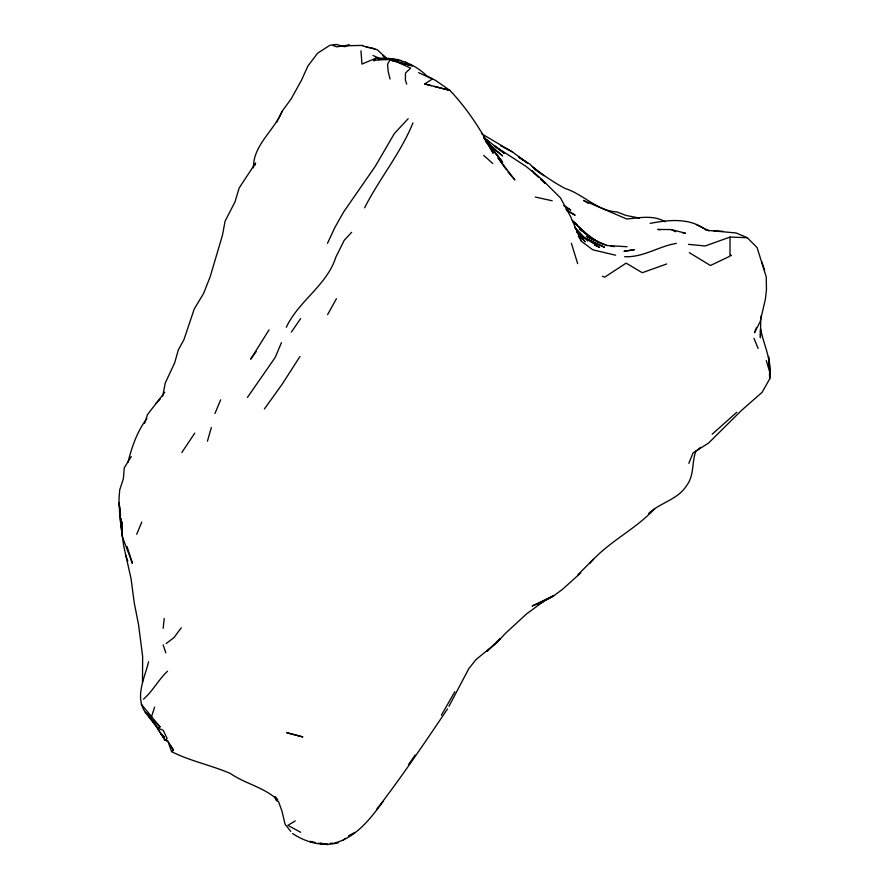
<?xml version="1.0" encoding="UTF-8"?>
<svg xmlns="http://www.w3.org/2000/svg" width="889" height="889" viewBox="0 0 889 889"><rect width="100%" height="100%" fill="white"/><g stroke="black" fill="none" stroke-linecap="round" stroke-linejoin="round"><path stroke-width="1.33" d="M760.395 329.752L760.395 337.731L760.817 316.184M688.819 463.325L693.131 452.812L708.477 443.155L741.67 410.251L762.106 392.327L769.741 378.781C772.497 361.078 763.595 345.21 760.562 328.441M163.165 628.323L164.232 618.477M253.454 167.843C253.043 145.352 273.645 131.083 281.969 111.747M162.743 396.138L165.232 383.048L174.666 362.89L178.311 349.91L183.945 339.665L194.258 308.961L203.57 293.481L210.148 276.79L222.439 235.329L225.095 221.15L234.974 201.936L239.13 188.057L255.61 162.987L254.787 165.532M148.574 661.716C144.763 677.996 134.617 696.487 145.263 712.278C152.464 721.09 159.209 730.291 164.954 740.148L168.221 741.67L173.488 750.194L171.577 751.616L168.188 742.048M154.586 707.155L151.397 717.067L145.263 712.278M207.415 441.222L211.382 427.476M695.976 450.856C691.553 462.347 694.565 475.471 686.441 485.839C677.496 499.84 660.205 502.541 648.692 513.464M144.663 423.308L147.441 414.63L164.787 392.238M127.927 462.38C131.928 446.856 137.039 431.543 146.907 418.519M756.472 327.608L754.528 332.697L760.206 321.596L765.418 298.971L766.462 289.703L766.24 276.89L757.095 247.564L747.305 237.73L736.148 232.974L706.21 230.24C690.097 217.427 668.928 219.805 650.181 223.372M136.706 534.267L141.762 522.11M214.982 413.429L220.672 399.806M281.413 342.687L275.212 357.422L247.431 397.427M412.952 122.882C400.672 153.208 379.381 178.689 364.601 207.793M327.463 243.364L334.853 227.54L343.61 212.004L375.369 166.187L394.36 133.539L408.162 118.704M276.679 122.393L282.08 111.325L291.27 98.712L301.582 80.021L307.927 65.975L317.584 53.229L329.919 45.25L336.32 44.45L343.999 46.572M448.956 706.322L468.836 668.628L476.06 659.482L497.04 642.514L505.408 633.379L526.399 614.055L543.201 601.686L552.991 595.952L532.122 606.009L543.201 601.686L536.467 604.453L552.38 596.841L562.559 589.285L580.806 572.86M747.305 237.73L730.047 237.063L730.002 256.165L710.455 265.5L689.319 252.676M454.812 691.686L441.366 715.223M327.597 314.65L336.431 298.693M269.067 329.841L250.654 359.167L256.188 351.622M286.314 327.274C298.626 300.871 326.996 285.347 335.875 257.099L344.254 240.263L351.644 232.318M131.272 456.513L124.249 467.87L123.382 478.626L119.704 489.939L118.982 499.296L119.737 515.809L123.649 545.746L131.039 578.572L134.283 603.042L138.617 625.067L142.651 656.593L142.473 682.63M299.982 356.478L282.269 384.07L264.377 408.973M181.823 452.501L194.758 433.132M447.534 708.911C424.575 742.971 401.572 777.053 376.547 809.59M291.392 332.086L300.66 318.54M408.473 764.651L415.152 755.039M362.423 45.828L377.325 49.762L386.882 58.707M181.278 627.79L174.011 637.569L166.187 643.536M383.092 801.456C370.291 818.791 356.178 837.471 334.208 843.128M401.439 60.608L388.982 58.385L375.858 58.23L373.691 60.819C392.282 55.44 412.329 62.041 425.975 75.132M156.042 403.473L160.231 398.883M390.515 58.907L387.571 64.208L388.137 71.253L390.06 79.043M431.354 85.655L424.698 83.944L432.454 78.977L418.608 72.676M593.341 559.303L577.906 574.761M143.507 699.187C152.852 691.053 158.464 679.641 167.499 671.262M589.64 563.537C608.365 541.645 635.368 529.666 654.815 508.541M495.017 643.614L487.183 651.192L499.907 638.88L496.973 641.725M736.803 412.252L712.178 434.21M697.521 450.101L700.454 447.411M343.265 840.138L345.343 838.305M160.02 726.869L148.441 716.29L158.164 728.247L160.02 726.869L141.229 704.177M295.248 820.914L287.892 825.336L300.638 832.293M274.634 797.2L276.423 800.522L277.579 799.878L275.434 796.755M348.488 835.882L354.911 832.382M375.858 58.23L361.967 64.086L360.967 50.829M344.754 46.728L349.355 44.972L336.764 46.839L333.031 45.506M730.047 237.063L705.177 245.986L688.497 244.353M666.661 263.989L642.269 272.712L626.112 263.133L604.709 277.157L602.398 276.29M338.365 842.716C322.718 846.928 305.838 842.416 292.625 833.56M624.634 256.677C643.236 257.643 658.749 246.22 676.329 243.397M318.229 843.239L323.585 843.694M330.219 843.339L332.875 843.194M362.723 45.406L347.477 45.728M384.037 58.452L379.892 58.552L372.969 55.462M378.358 59.852L387.96 59.63M392.071 59.53L397.55 59.407M682.83 232.851L685.463 233.218L671.373 229.595L657.738 229.429L660.383 229.784M714.045 230.984L722.89 231.273M599.286 242.875L607.054 245.542L627.089 246.731M320.929 843.839L328.052 844.55L320.373 843.205M366.279 47.239L368.835 47.562M610.721 246.097L614.388 246.664M312.706 841.872L310.139 841.416L315.539 842.628M615.61 255.21L592.852 249.831L581.239 241.219M639.58 218.127L625.945 215.405L616.933 211.926C597.164 210.971 583.373 194.18 565.015 188.424C553.48 182.267 542.657 174.722 532.355 166.81L543.99 175.766M424.698 83.944L450.001 90.445C467.525 109.091 481.527 130.594 493.195 153.275L484.805 139.073M370.113 47.728L374.847 48.728M535.311 197.047L552.213 200.781M395.961 61.519L389.571 59.919L412.552 65.864L395.961 61.519L410.685 68.064L405.484 73.065L405.384 80.043L406.673 84.099M434.021 86.333L450.001 90.445L435.454 80.343L426.853 75.954M171.577 751.616C190.235 761.173 211.171 765.129 230.395 773.519C245.364 783.842 264.233 787.321 277.579 799.878M665.316 221.783C653.415 214.838 639.669 217.761 626.745 219.005L583.528 200.436L588.218 203.281M158.164 728.247L163.143 730.236L167.054 738.292L164.954 740.148L157.62 728.58M607.054 245.542L586.373 236.418L594.585 240.53M594.574 245.142L599.564 247.398L578.128 233.607L576.516 231.585M276.423 800.522L278.49 801.511L282.024 811.301L285.058 824.192L290.747 831.404M696.398 224.684L709 230.829M671.373 229.595L675.529 231.718M481.871 133.928L512.308 151.875M500.729 145.818L512.464 151.941L527.822 163.254L518.732 157.175L529.822 164.109L535.811 170.099L540.923 173.644M566.793 210.693L575.161 215.238L565.949 209.404M730.558 255.121L731.514 255.665M591.529 238.263L598.175 242.219M564.026 205.781L570.76 210.071L564.115 205.837M598.175 242.097L579.295 228.829L587.396 235.207M484.516 138.651L489.972 142.54L483.527 137.373M483.96 137.728L504.23 153.252L494.251 145.796L526.11 166.454L541.745 179.256L560.514 197.958L570.871 217.16L581.073 240.43M583.34 237.83L578.128 233.607L585.262 241.864L576.85 231.696M573.816 222.328L577.217 225.184L572.216 220.716M486.316 142.173L502.607 155.931L486.261 142.151M485.405 140.862L495.295 149.819L485.672 140.629M589.474 236.774L572.572 221.072L577.217 225.184M408.262 64.608L405.317 62.063L408.329 64.775M386.748 58.841L382.614 55.24L386.548 59.007M483.672 155.342L492.739 163.498M533.811 172.866L538.623 177.3M540.545 179.067L545.357 183.512L541.423 179.667M572.572 221.072L587.451 234.852M532.078 170.544L538.623 176.933M574.638 227.406L587.718 240.952M164.243 737.07L160.72 733.281L164.054 737.003M575.483 228.562L580.95 234.64M166.554 739.804L168.221 741.67M494.717 152.375L502.574 162.331L483.794 137.239M508.008 172.022L514.875 179.945L497.973 157.864L506.463 169.843M483.994 137.684L502.574 162.331M484.95 138.795L492.317 148.596L486.205 140.329M581.362 240.841L578.372 236.307M170.621 745.527L173.488 750.194M753.983 338.32L758.117 348.421M125.471 554.68L127.772 561.048M764.584 270.223L761.884 262.088L761.995 263.122M163.154 644.803L165.787 652.837M127.105 546.657L132.417 563.304L121.649 535.011L122.26 522.065L122.049 533.644L120.726 524.088M571.405 243.33L577.65 263.622M766.285 360.545L770.018 373.158M120.482 514.775L119.104 502.807L120.515 516.098M120.848 518.754L121.349 522.743L120.937 518.754M769.785 371.146L768.507 356.522L769.085 367.001M769.452 373.536L769.741 378.781M120.171 513.442L120.704 523.81M634.135 249.753L624.211 251.22L634.135 249.753M302.704 736.892L286.836 732.736L302.704 736.892M595.474 243.164L586.084 238.541L604.442 247.253L595.474 243.164"/></g></svg>
